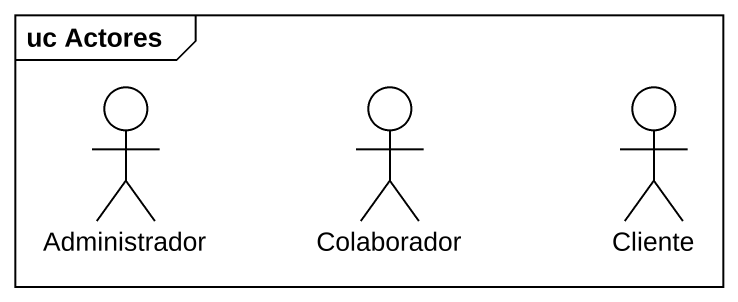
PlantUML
@startuml
mainframe uc Actores
actor Administrador
actor Colaborador
actor Cliente
@enduml
